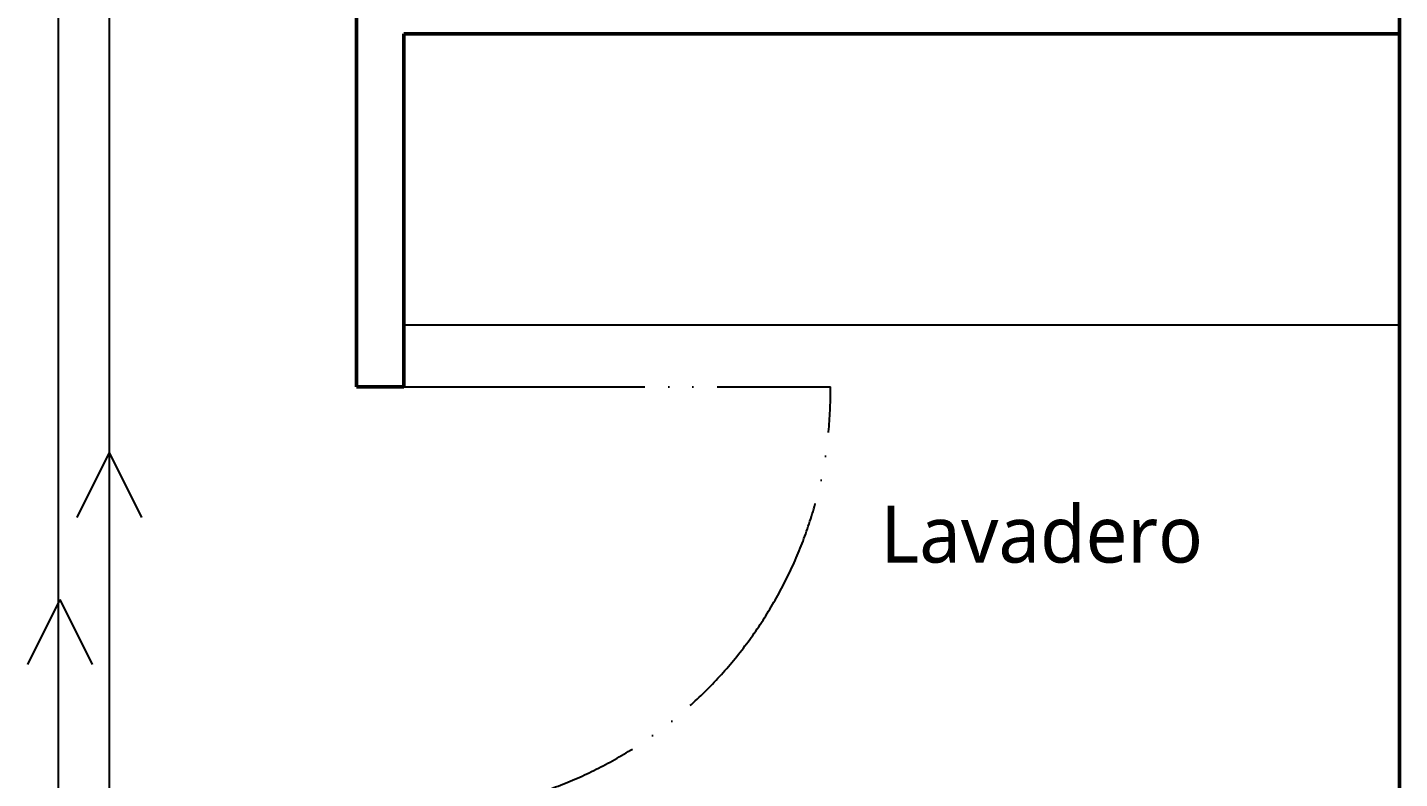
# Model space of a CAD drawing. Header units: millimetres. Extents: x 44692 to 172587, y -26854 to 14445.
# Drawn here: x 69972 to 72866, y -22817 to -21233 of the extents above; entities that cross this region are included whole.
import ezdxf

# ---------------------------------------------------------------- set-up
doc = ezdxf.new("R2010")
doc.units = ezdxf.units.MM
doc.header["$LTSCALE"] = 100
doc.linetypes.add('DASHEDX2', pattern=[3.048, 2.54, -0.508])
doc.linetypes.add('DIVIDEX2', pattern=[6.604, 5.08, -0.508, 0, -0.508, 0, -0.508])
for name, color, linetype in [('Area circulacion', 50, 'DASHEDX2'), ('Flujo linea A', 4, 'Continuous'), ('Muebles', 112, 'Continuous'), ('Puertas', 43, 'DIVIDEX2'), ('rotulo', 211, 'Continuous')]:
    doc.layers.add(name, color=color, linetype=linetype)
doc.layers.add('Flujo personas', color=7, linetype='Continuous', true_color=0x4991c1)
doc.layers.add('Paredes', color=7, linetype='Continuous', lineweight=50)
doc.styles.add('OpenSans', font='OpenSans-Regular.ttf')

msp = doc.modelspace()

# ---------------------------------------------------------------- linework, layer by layer
at = {"layer": 'Area circulacion'}
msp.add_line((70037.202, -23270.146), (70037.202, -19024.636), dxfattribs=at)
at = {"layer": 'Flujo linea A'}
for p, q in [((70144.622, -23095.54), (70144.622, -18398.855)), ((70144.196, -22129.411), (70075.834, -22266.135)), ((70144.196, -22129.411), (70212.558, -22266.135))]:
    msp.add_line(p, q, dxfattribs=at)
at = {"layer": 'Flujo personas'}
for p, q in [((70037.202, -23270.146), (70037.202, -19024.636)), ((70040.187, -22439.584), (69971.825, -22576.308)), ((70040.187, -22439.584), (70108.549, -22576.308))]:
    msp.add_line(p, q, dxfattribs=at)
at = {"layer": 'Muebles'}
msp.add_line((70765.508, -21860.313), (72865.508, -21860.313), dxfattribs=at)
at = {"layer": 'Paredes'}
for p, q in [((72865.508, -952.445), (72865.508, -23559.773)), ((70665.508, -20778.352), (70665.508, -21990.761)), ((72865.508, -21217.991), (72865.508, -23559.773)), ((70765.508, -21246.369), (70765.508, -21990.761)), ((70765.508, -21246.369), (72865.508, -21246.369)), ((70765.508, -21990.761), (70665.508, -21990.761))]:
    msp.add_line(p, q, dxfattribs=at)
at = {"layer": 'Puertas'}
msp.add_line((70765.508, -21990.761), (71665.508, -21990.761), dxfattribs=at)
msp.add_arc((70774.34, -21999.593), 891.211, 269.432158, 0.567842, dxfattribs=at)

# ---------------------------------------------------------------- texts
at = {"layer": 'rotulo', "insert": (71770.757, -22241.575), "char_height": 120, "width": 1055.00166, "attachment_point": 1, "style": 'OpenSans'}
msp.add_mtext('Lavadero', dxfattribs=at)

doc.saveas('drawing.dxf')
